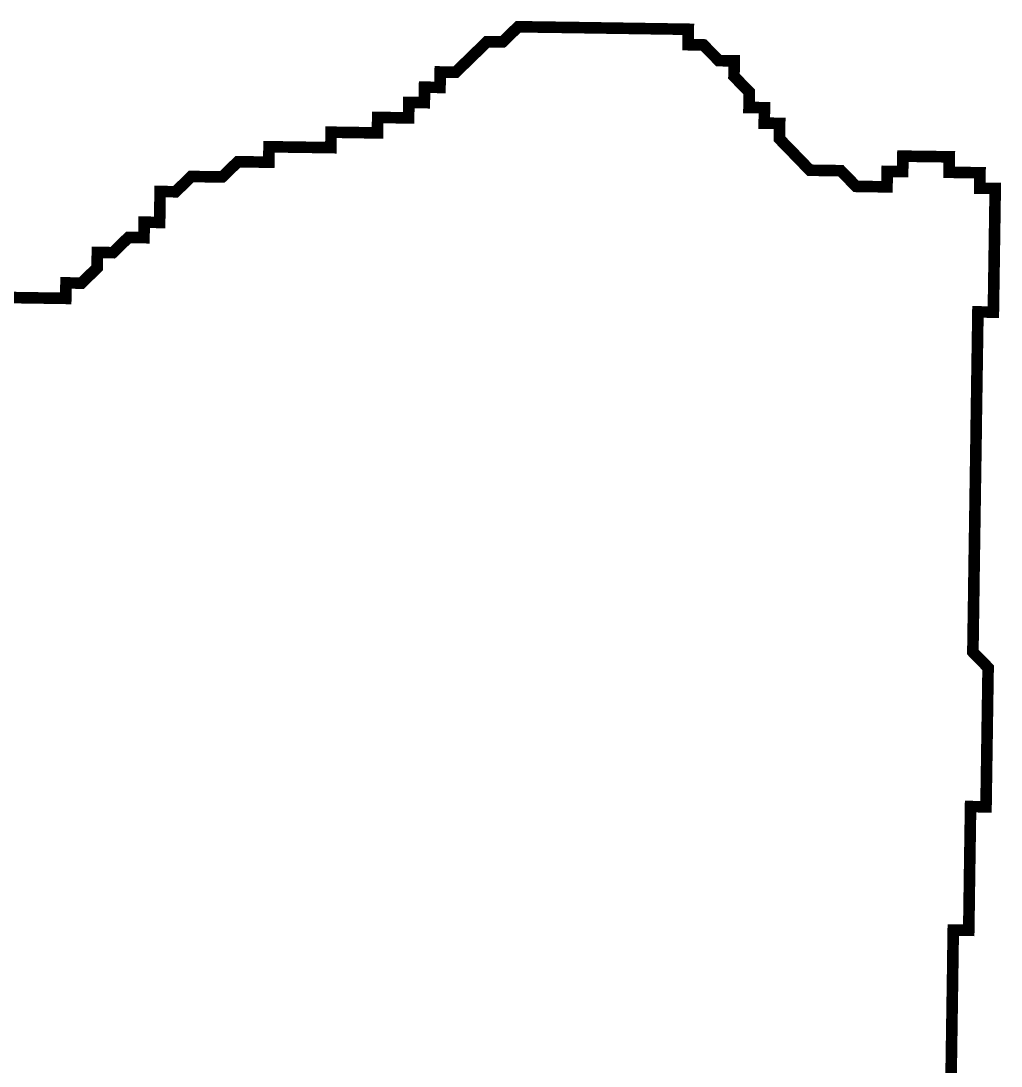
# Model space of a CAD drawing. Header units: metres. Extents: x 257673 to 289848, y 2129691 to 2228029.
# Drawn here: x 268217.5 to 268469.5, y 2144858.9 to 2145127.7 of the extents above; entities that cross this region are included whole.
import ezdxf

# ---------------------------------------------------------------- set-up
doc = ezdxf.new("R2010")
doc.units = ezdxf.units.M
doc.header["$MEASUREMENT"] = 0
doc.layers.add('HAZARDS LINE', color=1, linetype='Continuous')

msp = doc.modelspace()

# ---------------------------------------------------------------- linework, layer by layer
at = {"layer": 'HAZARDS LINE', "lineweight": 18}
msp.add_lwpolyline([(268213.11, 2145056.61, 2.98, 2.98, 0), (268217.08, 2145056.55, 2.98, 2.98, 0), (268221.06, 2145056.49, 2.98, 2.98, 0), (268225.03, 2145056.43, 2.98, 2.98, 0), (268229.01, 2145056.37, 2.98, 2.98, 0), (268229.07, 2145060.35, 2.98, 2.98, 0), (268233.04, 2145060.29, 2.98, 2.98, 0), (268237.08, 2145064.21, 2.98, 2.98, 0), (268237.13, 2145068.18, 2.98, 2.98, 0), (268241.11, 2145068.12, 2.98, 2.98, 0), (268245.14, 2145072.04, 2.98, 2.98, 0), (268249.12, 2145071.98, 2.98, 2.98, 0), (268249.18, 2145075.96, 2.98, 2.98, 0), (268253.15, 2145075.9, 2.98, 2.98, 0), (268253.21, 2145079.87, 2.98, 2.98, 0), (268253.27, 2145083.85, 2.98, 2.98, 0), (268257.25, 2145083.79, 2.98, 2.98, 0), (268261.28, 2145087.71, 2.98, 2.98, 0), (268265.25, 2145087.65, 2.98, 2.98, 0), (268269.23, 2145087.59, 2.98, 2.98, 0), (268273.26, 2145091.5, 2.98, 2.98, 0), (268277.24, 2145091.45, 2.98, 2.98, 0), (268281.21, 2145091.39, 2.98, 2.98, 0), (268281.27, 2145095.36, 2.98, 2.98, 0), (268285.25, 2145095.3, 2.98, 2.98, 0), (268289.22, 2145095.24, 2.98, 2.98, 0), (268293.2, 2145095.19, 2.98, 2.98, 0), (268297.17, 2145095.13, 2.98, 2.98, 0), (268297.23, 2145099.1, 2.98, 2.98, 0), (268301.21, 2145099.04, 2.98, 2.98, 0), (268305.18, 2145098.98, 2.98, 2.98, 0), (268309.15, 2145098.92, 2.98, 2.98, 0), (268309.21, 2145102.9, 2.98, 2.98, 0), (268313.19, 2145102.84, 2.98, 2.98, 0), (268317.16, 2145102.78, 2.98, 2.98, 0), (268317.22, 2145106.76, 2.98, 2.98, 0), (268321.2, 2145106.7, 2.98, 2.98, 0), (268321.26, 2145110.67, 2.98, 2.98, 0), (268325.23, 2145110.62, 2.98, 2.98, 0), (268325.29, 2145114.59, 2.98, 2.98, 0), (268329.27, 2145114.53, 2.98, 2.98, 0), (268333.3, 2145118.45, 2.98, 2.98, 0), (268337.33, 2145122.37, 2.98, 2.98, 0), (268341.31, 2145122.31, 2.98, 2.98, 0), (268345.34, 2145126.22, 2.98, 2.98, 0), (268349.32, 2145126.16, 2.98, 2.98, 0), (268353.29, 2145126.1, 2.98, 2.98, 0), (268357.27, 2145126.05, 2.98, 2.98, 0), (268361.24, 2145125.99, 2.98, 2.98, 0), (268365.22, 2145125.93, 2.98, 2.98, 0), (268369.19, 2145125.87, 2.98, 2.98, 0), (268373.17, 2145125.81, 2.98, 2.98, 0), (268377.14, 2145125.75, 2.98, 2.98, 0), (268381.12, 2145125.69, 2.98, 2.98, 0), (268385.09, 2145125.63, 2.98, 2.98, 0), (268389.07, 2145125.57, 2.98, 2.98, 0), (268389.01, 2145121.6, 2.98, 2.98, 0), (268392.98, 2145121.54, 2.98, 2.98, 0), (268396.9, 2145117.5, 2.98, 2.98, 0), (268400.87, 2145117.45, 2.98, 2.98, 0), (268400.81, 2145113.47, 2.98, 2.98, 0), (268404.73, 2145109.44, 2.98, 2.98, 0), (268404.67, 2145105.46, 2.98, 2.98, 0), (268408.65, 2145105.4, 2.98, 2.98, 0), (268408.59, 2145101.43, 2.98, 2.98, 0), (268412.56, 2145101.37, 2.98, 2.98, 0), (268412.5, 2145097.39, 2.98, 2.98, 0), (268416.42, 2145093.36, 2.98, 2.98, 0), (268420.33, 2145089.32, 2.98, 2.98, 0), (268424.31, 2145089.26, 2.98, 2.98, 0), (268428.28, 2145089.2, 2.98, 2.98, 0), (268432.2, 2145085.17, 2.98, 2.98, 0), (268436.18, 2145085.11, 2.98, 2.98, 0), (268440.15, 2145085.05, 2.98, 2.98, 0), (268440.21, 2145089.03, 2.98, 2.98, 0), (268444.18, 2145088.97, 2.98, 2.98, 0), (268444.24, 2145092.94, 2.98, 2.98, 0), (268448.22, 2145092.88, 2.98, 2.98, 0), (268452.19, 2145092.83, 2.98, 2.98, 0), (268456.17, 2145092.77, 2.98, 2.98, 0), (268456.11, 2145088.79, 2.98, 2.98, 0), (268460.08, 2145088.73, 2.98, 2.98, 0), (268464.06, 2145088.67, 2.98, 2.98, 0), (268464, 2145084.7, 2.98, 2.98, 0), (268467.97, 2145084.64, 2.98, 2.98, 0), (268467.92, 2145080.66, 2.98, 2.98, 0), (268467.86, 2145076.69, 2.98, 2.98, 0), (268467.8, 2145072.71, 2.98, 2.98, 0), (268467.74, 2145068.74, 2.98, 2.98, 0), (268467.68, 2145064.76, 2.98, 2.98, 0), (268467.62, 2145060.79, 2.98, 2.98, 0), (268467.56, 2145056.81, 2.98, 2.98, 0), (268467.5, 2145052.83, 2.98, 2.98, 0), (268463.53, 2145052.89, 2.98, 2.98, 0), (268463.47, 2145048.92, 2.98, 2.98, 0), (268463.41, 2145044.94, 2.98, 2.98, 0), (268463.35, 2145040.97, 2.98, 2.98, 0), (268463.29, 2145036.99, 2.98, 2.98, 0), (268463.23, 2145033.02, 2.98, 2.98, 0), (268463.17, 2145029.04, 2.98, 2.98, 0), (268463.11, 2145025.06, 2.98, 2.98, 0), (268463.06, 2145021.09, 2.98, 2.98, 0), (268463, 2145017.11, 2.98, 2.98, 0), (268462.94, 2145013.14, 2.98, 2.98, 0), (268462.88, 2145009.16, 2.98, 2.98, 0), (268462.82, 2145005.19, 2.98, 2.98, 0), (268462.76, 2145001.21, 2.98, 2.98, 0), (268462.7, 2144997.24, 2.98, 2.98, 0), (268462.64, 2144993.26, 2.98, 2.98, 0), (268462.58, 2144989.28, 2.98, 2.98, 0), (268462.52, 2144985.31, 2.98, 2.98, 0), (268462.47, 2144981.33, 2.98, 2.98, 0), (268462.41, 2144977.36, 2.98, 2.98, 0), (268462.35, 2144973.38, 2.98, 2.98, 0), (268462.29, 2144969.41, 2.98, 2.98, 0), (268462.23, 2144965.43, 2.98, 2.98, 0), (268466.15, 2144961.4, 2.98, 2.98, 0), (268466.09, 2144957.42, 2.98, 2.98, 0), (268466.03, 2144953.45, 2.98, 2.98, 0), (268465.97, 2144949.47, 2.98, 2.98, 0), (268465.91, 2144945.5, 2.98, 2.98, 0), (268465.85, 2144941.52, 2.98, 2.98, 0), (268465.79, 2144937.54, 2.98, 2.98, 0), (268465.73, 2144933.57, 2.98, 2.98, 0), (268465.67, 2144929.59, 2.98, 2.98, 0), (268465.61, 2144925.62, 2.98, 2.98, 0), (268461.64, 2144925.68, 2.98, 2.98, 0), (268461.58, 2144921.7, 2.98, 2.98, 0), (268461.52, 2144917.73, 2.98, 2.98, 0), (268461.46, 2144913.75, 2.98, 2.98, 0), (268461.4, 2144909.77, 2.98, 2.98, 0), (268461.34, 2144905.8, 2.98, 2.98, 0), (268461.29, 2144901.82, 2.98, 2.98, 0), (268461.23, 2144897.85, 2.98, 2.98, 0), (268461.17, 2144893.87, 2.98, 2.98, 0), (268457.19, 2144893.93, 2.98, 2.98, 0), (268457.13, 2144889.96, 2.98, 2.98, 0), (268457.07, 2144885.98, 2.98, 2.98, 0), (268457.02, 2144882, 2.98, 2.98, 0), (268456.96, 2144878.03, 2.98, 2.98, 0), (268456.9, 2144874.05, 2.98, 2.98, 0), (268456.84, 2144870.08, 2.98, 2.98, 0), (268456.78, 2144866.1, 2.98, 2.98, 0), (268456.66, 2144858.15, 2.98, 2.98, 0), (268456.6, 2144854.18, 2.98, 2.98, 0)], format="xyseb", dxfattribs=at)

doc.saveas('drawing.dxf')
